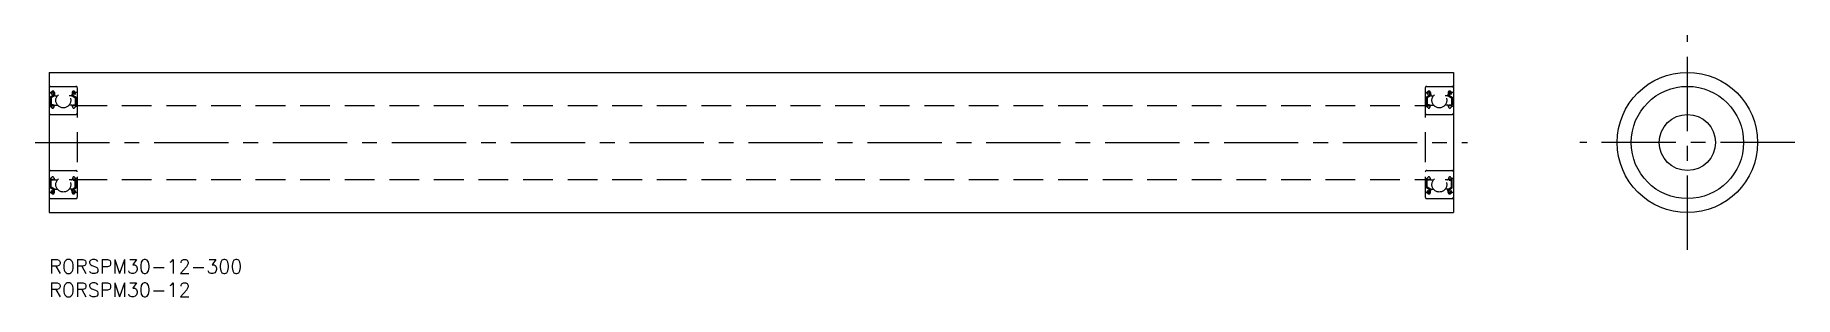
# Model space of a CAD drawing. Extents: x -3 to 373, y -8 to 48.
import ezdxf

# ---------------------------------------------------------------- set-up
doc = ezdxf.new("R2010")
doc.units = 0
doc.header["$LTSCALE"] = 0.5
doc.linetypes.add('CENTER', pattern=[50.8, 31.75, -6.35, 6.35, -6.35])
doc.linetypes.add('DASHED', pattern=[19.05, 12.7, -6.35])
for name, color, linetype in [('MSM_CENTER', 1, 'CENTER'), ('MSM_CONTINUOUS', 7, 'CONTINUOUS'), ('MSM_DASHED', 4, 'DASHED'), ('MSM_PART_NUMBER', 7, 'CONTINUOUS')]:
    doc.layers.add(name, color=color, linetype=linetype)
doc.styles.get("Standard").update_dxf_attribs({"font": 'txt.shx', "height": 3, "bigfont": 'bigfont.shx'})

# ---------------------------------------------------------------- blocks, each defined once
blk = doc.blocks.new('*U17')
at = {"layer": 'MSM_PART_NUMBER'}
blk.add_text('RORSPM30-12-300', height=3, dxfattribs=at).set_placement((0, -3))
blk = doc.blocks.new('*U18')
at = {"layer": 'MSM_PART_NUMBER'}
blk.add_text('RORSPM30-12', height=3, dxfattribs=at).set_placement((0, -8))

msp = doc.modelspace()

# ---------------------------------------------------------------- linework, layer by layer
at = {"layer": 'MSM_CENTER'}
for p, q in [((350, 2.05), (350, 47.95)), ((-3, 25), (303, 25)), ((372.95, 25), (327.05, 25))]:
    msp.add_line(p, q, dxfattribs=at)
at = {"layer": 'MSM_CONTINUOUS'}
for p, q in [((0, 40), (0, 10)), ((0, 40), (300, 40)), ((300, 40), (300, 10)), ((0, 10), (300, 10))]:
    msp.add_line(p, q, dxfattribs=at)
for radius in [15, 12, 6]:
    msp.add_circle((350, 25), radius, dxfattribs=at)
at = {"layer": 'MSM_DASHED'}
for p, q in [((0.1, 35.7), (0.41, 35.7)), ((0.93, 35.1), (0.23, 34.66)), ((0.23, 34.66), (0.23, 33.05)), ((0.3, 37), (5.7, 37)), ((0.41, 35.7), (0.57, 35.89)), ((0.56, 35.29), (0.42, 35.43)), ((1.13, 34.99), (0.43, 34.55)), ((0.43, 34.55), (0.43, 33.05)), ((0.56, 35.57), (0.72, 35.76)), ((0.71, 35.43), (0.56, 35.57)), ((0.56, 35.29), (0.71, 35.43)), ((0.9, 35.7), (0.93, 35.1)), ((1.1, 35.72), (1.15, 35.09)), ((1.13, 35.33), (1.13, 34.99)), ((1.25, 35), (1.77, 35)), ((4.75, 35), (4.23, 35)), ((4.9, 35.72), (4.85, 35.09)), ((4.87, 35.33), (4.87, 34.99)), ((4.87, 34.99), (5.57, 34.55)), ((5.1, 35.7), (5.07, 35.1)), ((5.07, 35.1), (5.77, 34.66)), ((5.44, 35.57), (5.28, 35.76)), ((5.29, 35.43), (5.44, 35.57)), ((5.44, 35.29), (5.29, 35.43)), ((5.59, 35.7), (5.43, 35.89)), ((5.44, 35.29), (5.58, 35.43)), ((5.57, 34.55), (5.57, 33.05)), ((5.9, 35.7), (5.59, 35.7)), ((5.77, 34.66), (5.77, 33.05)), ((6, 36.7), (6, 13.3)), ((294, 36.7), (294, 13.3)), ((294.1, 35.7), (294.41, 35.7)), ((294.93, 35.1), (294.23, 34.66)), ((294.23, 34.66), (294.23, 33.05)), ((294.3, 37), (299.7, 37)), ((294.41, 35.7), (294.57, 35.89)), ((294.56, 35.29), (294.42, 35.43)), ((295.13, 34.99), (294.43, 34.55)), ((294.43, 34.55), (294.43, 33.05)), ((294.56, 35.57), (294.72, 35.76)), ((294.71, 35.43), (294.56, 35.57)), ((294.56, 35.29), (294.71, 35.43)), ((294.9, 35.7), (294.93, 35.1)), ((295.1, 35.72), (295.15, 35.09)), ((295.13, 35.33), (295.13, 34.99)), ((295.25, 35), (295.77, 35)), ((298.75, 35), (298.23, 35)), ((298.9, 35.72), (298.85, 35.09)), ((298.87, 35.33), (298.87, 34.99)), ((298.87, 34.99), (299.57, 34.55)), ((299.1, 35.7), (299.07, 35.1)), ((299.07, 35.1), (299.77, 34.66)), ((299.44, 35.57), (299.28, 35.76)), ((299.29, 35.43), (299.44, 35.57)), ((299.44, 35.29), (299.29, 35.43)), ((299.59, 35.7), (299.43, 35.89)), ((299.44, 35.29), (299.58, 35.43)), ((299.57, 34.55), (299.57, 33.05)), ((299.9, 35.7), (299.59, 35.7)), ((299.77, 34.66), (299.77, 33.05)), ((0.1, 32.7), (0.35, 32.7)), ((0.3, 31), (5.7, 31)), ((0.35, 32.7), (0.58, 32.42)), ((0.88, 33.05), (0.43, 33.05)), ((0.43, 32.85), (0.88, 32.85)), ((0.74, 32.35), (0.77, 32.35)), ((0.88, 32.85), (0.88, 33.05)), ((0.96, 32.48), (1.13, 32.93)), ((1.22, 33), (1.77, 33)), ((4.78, 33), (4.23, 33)), ((5.04, 32.48), (4.87, 32.93)), ((5.12, 32.85), (5.12, 33.05)), ((5.12, 33.05), (5.57, 33.05)), ((5.57, 32.85), (5.12, 32.85)), ((5.26, 32.35), (5.23, 32.35)), ((5.65, 32.7), (5.42, 32.42)), ((5.9, 32.7), (5.65, 32.7)), ((6, 32.9), (294.23, 32.9)), ((294.1, 32.7), (294.35, 32.7)), ((294.3, 31), (299.7, 31)), ((294.35, 32.7), (294.58, 32.42)), ((294.88, 33.05), (294.43, 33.05)), ((294.43, 32.85), (294.88, 32.85)), ((294.74, 32.35), (294.77, 32.35)), ((294.88, 32.85), (294.88, 33.05)), ((294.96, 32.48), (295.13, 32.93)), ((295.22, 33), (295.77, 33)), ((298.78, 33), (298.23, 33)), ((299.04, 32.48), (298.87, 32.93)), ((299.12, 32.85), (299.12, 33.05)), ((299.12, 33.05), (299.57, 33.05)), ((299.57, 32.85), (299.12, 32.85)), ((299.26, 32.35), (299.23, 32.35)), ((299.65, 32.7), (299.42, 32.42)), ((299.9, 32.7), (299.65, 32.7)), ((0.3, 19), (5.7, 19)), ((294.3, 19), (299.7, 19)), ((0.1, 17.3), (0.35, 17.3)), ((0.23, 15.34), (0.23, 16.95)), ((0.93, 14.9), (0.23, 15.34)), ((0.35, 17.3), (0.58, 17.58)), ((0.43, 17.15), (0.88, 17.15)), ((0.43, 15.45), (0.43, 16.95)), ((0.88, 16.95), (0.43, 16.95)), ((1.13, 15.01), (0.43, 15.45)), ((0.54, 17.15), (0.54, 17.15)), ((0.66, 17.15), (0.66, 17.15)), ((0.74, 17.65), (0.77, 17.65)), ((0.88, 17.15), (0.88, 16.95)), ((0.96, 17.52), (1.13, 17.07)), ((1.22, 17), (1.77, 17)), ((4.78, 17), (4.23, 17)), ((5.04, 17.52), (4.87, 17.07)), ((4.87, 15.01), (5.57, 15.45)), ((5.07, 14.9), (5.77, 15.34)), ((5.57, 17.15), (5.12, 17.15)), ((5.12, 17.15), (5.12, 16.95)), ((5.12, 16.95), (5.57, 16.95)), ((5.26, 17.65), (5.23, 17.65)), ((5.65, 17.3), (5.42, 17.58)), ((5.57, 15.45), (5.57, 16.95)), ((5.9, 17.3), (5.65, 17.3)), ((5.77, 15.34), (5.77, 16.95)), ((6, 17.1), (294, 17.1)), ((294.1, 17.3), (294.35, 17.3)), ((294.23, 15.34), (294.23, 16.95)), ((294.93, 14.9), (294.23, 15.34)), ((294.35, 17.3), (294.58, 17.58)), ((294.43, 17.15), (294.88, 17.15)), ((294.43, 15.45), (294.43, 16.95)), ((294.88, 16.95), (294.43, 16.95)), ((295.13, 15.01), (294.43, 15.45)), ((294.54, 17.15), (294.54, 17.15)), ((294.66, 17.15), (294.66, 17.15)), ((294.74, 17.65), (294.77, 17.65)), ((294.88, 17.15), (294.88, 16.95)), ((294.96, 17.52), (295.13, 17.07)), ((295.22, 17), (295.77, 17)), ((298.78, 17), (298.23, 17)), ((299.04, 17.52), (298.87, 17.07)), ((298.87, 15.01), (299.57, 15.45)), ((299.07, 14.9), (299.77, 15.34)), ((299.57, 17.15), (299.12, 17.15)), ((299.12, 17.15), (299.12, 16.95)), ((299.12, 16.95), (299.57, 16.95)), ((299.26, 17.65), (299.23, 17.65)), ((299.65, 17.3), (299.42, 17.58)), ((299.57, 15.45), (299.57, 16.95)), ((299.9, 17.3), (299.65, 17.3)), ((299.77, 15.34), (299.77, 16.95)), ((0.1, 14.3), (0.41, 14.3)), ((0.3, 13), (5.7, 13)), ((0.41, 14.3), (0.57, 14.11)), ((0.56, 14.71), (0.42, 14.57)), ((0.56, 14.71), (0.71, 14.57)), ((0.71, 14.57), (0.56, 14.43)), ((0.56, 14.43), (0.72, 14.24)), ((0.9, 14.3), (0.93, 14.9)), ((1.1, 14.28), (1.15, 14.91)), ((1.13, 14.67), (1.13, 15.01)), ((1.25, 15), (1.77, 15)), ((4.75, 15), (4.23, 15)), ((4.9, 14.28), (4.85, 14.91)), ((4.87, 14.67), (4.87, 15.01)), ((5.1, 14.3), (5.07, 14.9)), ((5.44, 14.43), (5.28, 14.24)), ((5.44, 14.71), (5.29, 14.57)), ((5.29, 14.57), (5.44, 14.43)), ((5.59, 14.3), (5.43, 14.11)), ((5.44, 14.71), (5.58, 14.57)), ((5.9, 14.3), (5.59, 14.3)), ((294.1, 14.3), (294.41, 14.3)), ((294.3, 13), (299.7, 13)), ((294.41, 14.3), (294.57, 14.11)), ((294.56, 14.71), (294.42, 14.57)), ((294.56, 14.71), (294.71, 14.57)), ((294.71, 14.57), (294.56, 14.43)), ((294.56, 14.43), (294.72, 14.24)), ((294.9, 14.3), (294.93, 14.9)), ((295.1, 14.28), (295.15, 14.91)), ((295.13, 14.67), (295.13, 15.01)), ((295.25, 15), (295.77, 15)), ((298.75, 15), (298.23, 15)), ((298.9, 14.28), (298.85, 14.91)), ((298.87, 14.67), (298.87, 15.01)), ((299.1, 14.3), (299.07, 14.9)), ((299.44, 14.43), (299.28, 14.24)), ((299.44, 14.71), (299.29, 14.57)), ((299.29, 14.57), (299.44, 14.43)), ((299.59, 14.3), (299.43, 14.11)), ((299.44, 14.71), (299.58, 14.57)), ((299.9, 14.3), (299.59, 14.3))]:
    msp.add_line(p, q, dxfattribs=at)
for centre in [(3, 34), (297, 34), (3, 16), (297, 16)]:
    msp.add_circle(centre, 1.59, dxfattribs=at)
for centre, radius, start, end in [((0.3, 36.7), 0.3, 90, 180), ((0.1, 35.8), 0.1, 180, 270), ((0.56, 35.57), 0.2, 139.9921, 224.998), ((0.8, 35.7), 0.3, 4.935, 139.9921), ((0.8, 35.7), 0.1, 3.0864, 139.9628), ((1.25, 35.1), 0.1, 184.935, 269.9989), ((4.75, 35.1), 0.1, 270.0011, 355.065), ((5.2, 35.7), 0.3, 40.0079, 175.065), ((5.2, 35.7), 0.1, 40.0372, 176.9136), ((5.44, 35.57), 0.2, 315.002, 40.0079), ((5.7, 36.7), 0.3, 0, 90), ((5.9, 35.8), 0.1, 270, 0), ((294.3, 36.7), 0.3, 90, 180), ((294.1, 35.8), 0.1, 180, 270), ((294.56, 35.57), 0.2, 139.9921, 224.998), ((294.8, 35.7), 0.3, 4.935, 139.9921), ((294.8, 35.7), 0.1, 3.0864, 139.9628), ((295.25, 35.1), 0.1, 184.935, 269.9989), ((298.75, 35.1), 0.1, 270.0011, 355.065), ((299.2, 35.7), 0.3, 40.0079, 175.065), ((299.2, 35.7), 0.1, 40.0372, 176.9136), ((299.44, 35.57), 0.2, 315.002, 40.0079), ((299.7, 36.7), 0.3, 0, 90), ((299.9, 35.8), 0.1, 270, 0), ((0.1, 32.6), 0.1, 90, 180), ((0.3, 31.3), 0.3, 180, 270), ((0.43, 33.05), 0.2, 180, 270), ((0.74, 32.55), 0.2, 219.9863, 270), ((0.77, 32.55), 0.2, 270, 340.0584), ((1.22, 32.9), 0.1, 89.999, 160.0584), ((4.78, 32.9), 0.1, 19.9416, 90.001), ((5.23, 32.55), 0.2, 199.9416, 270), ((5.26, 32.55), 0.2, 270, 320.0137), ((5.57, 33.05), 0.2, 270, 0), ((5.7, 31.3), 0.3, 270, 0), ((5.9, 32.6), 0.1, 0, 90), ((294.1, 32.6), 0.1, 90, 180), ((294.3, 31.3), 0.3, 180, 270), ((294.43, 33.05), 0.2, 180, 270), ((294.74, 32.55), 0.2, 219.9863, 270), ((294.77, 32.55), 0.2, 270, 340.0584), ((295.22, 32.9), 0.1, 89.999, 160.0584), ((298.78, 32.9), 0.1, 19.9416, 90.001), ((299.23, 32.55), 0.2, 199.9416, 270), ((299.26, 32.55), 0.2, 270, 320.0137), ((299.57, 33.05), 0.2, 270, 0), ((299.7, 31.3), 0.3, 270, 0), ((299.9, 32.6), 0.1, 0, 90), ((0.3, 18.7), 0.3, 90, 180), ((5.7, 18.7), 0.3, 0, 90), ((294.3, 18.7), 0.3, 90, 180), ((299.7, 18.7), 0.3, 0, 90), ((0.1, 17.4), 0.1, 180, 270), ((0.43, 16.95), 0.2, 90, 180), ((0.74, 17.45), 0.2, 90, 140.0137), ((0.77, 17.45), 0.2, 19.9416, 90), ((1.22, 17.1), 0.1, 199.9416, 270.001), ((4.78, 17.1), 0.1, 269.999, 340.0584), ((5.23, 17.45), 0.2, 90, 160.0584), ((5.26, 17.45), 0.2, 39.9863, 90), ((5.57, 16.95), 0.2, 0, 90), ((5.9, 17.4), 0.1, 270, 0), ((294.1, 17.4), 0.1, 180, 270), ((294.43, 16.95), 0.2, 90, 180), ((294.74, 17.45), 0.2, 90, 140.0137), ((294.77, 17.45), 0.2, 19.9416, 90), ((295.22, 17.1), 0.1, 199.9416, 270.001), ((298.78, 17.1), 0.1, 269.999, 340.0584), ((299.23, 17.45), 0.2, 90, 160.0584), ((299.26, 17.45), 0.2, 39.9863, 90), ((299.57, 16.95), 0.2, 0, 90), ((299.9, 17.4), 0.1, 270, 0), ((0.1, 14.2), 0.1, 90, 180), ((0.3, 13.3), 0.3, 180, 270), ((0.56, 14.43), 0.2, 135.002, 220.0079), ((0.8, 14.3), 0.3, 220.0079, 355.065), ((0.8, 14.3), 0.1, 220.0372, 356.9136), ((1.25, 14.9), 0.1, 90.0011, 175.065), ((4.75, 14.9), 0.1, 4.935, 89.9989), ((5.2, 14.3), 0.3, 184.935, 319.9921), ((5.2, 14.3), 0.1, 183.0864, 319.9628), ((5.44, 14.43), 0.2, 319.9921, 44.998), ((5.7, 13.3), 0.3, 270, 0), ((5.9, 14.2), 0.1, 0, 90), ((294.1, 14.2), 0.1, 90, 180), ((294.3, 13.3), 0.3, 180, 270), ((294.56, 14.43), 0.2, 135.002, 220.0079), ((294.8, 14.3), 0.3, 220.0079, 355.065), ((294.8, 14.3), 0.1, 220.0372, 356.9136), ((295.25, 14.9), 0.1, 90.0011, 175.065), ((298.75, 14.9), 0.1, 4.935, 89.9989), ((299.2, 14.3), 0.3, 184.935, 319.9921), ((299.2, 14.3), 0.1, 183.0864, 319.9628), ((299.44, 14.43), 0.2, 319.9921, 44.998), ((299.7, 13.3), 0.3, 270, 0), ((299.9, 14.2), 0.1, 0, 90)]:
    msp.add_arc(centre, radius, start, end, dxfattribs=at)

# ---------------------------------------------------------------- block references
at = {"layer": 'MSM_CONTINUOUS'}
for name in ['*U17', '*U18']:
    msp.add_blockref(name, (0, 0), dxfattribs=at)

doc.saveas('drawing.dxf')
